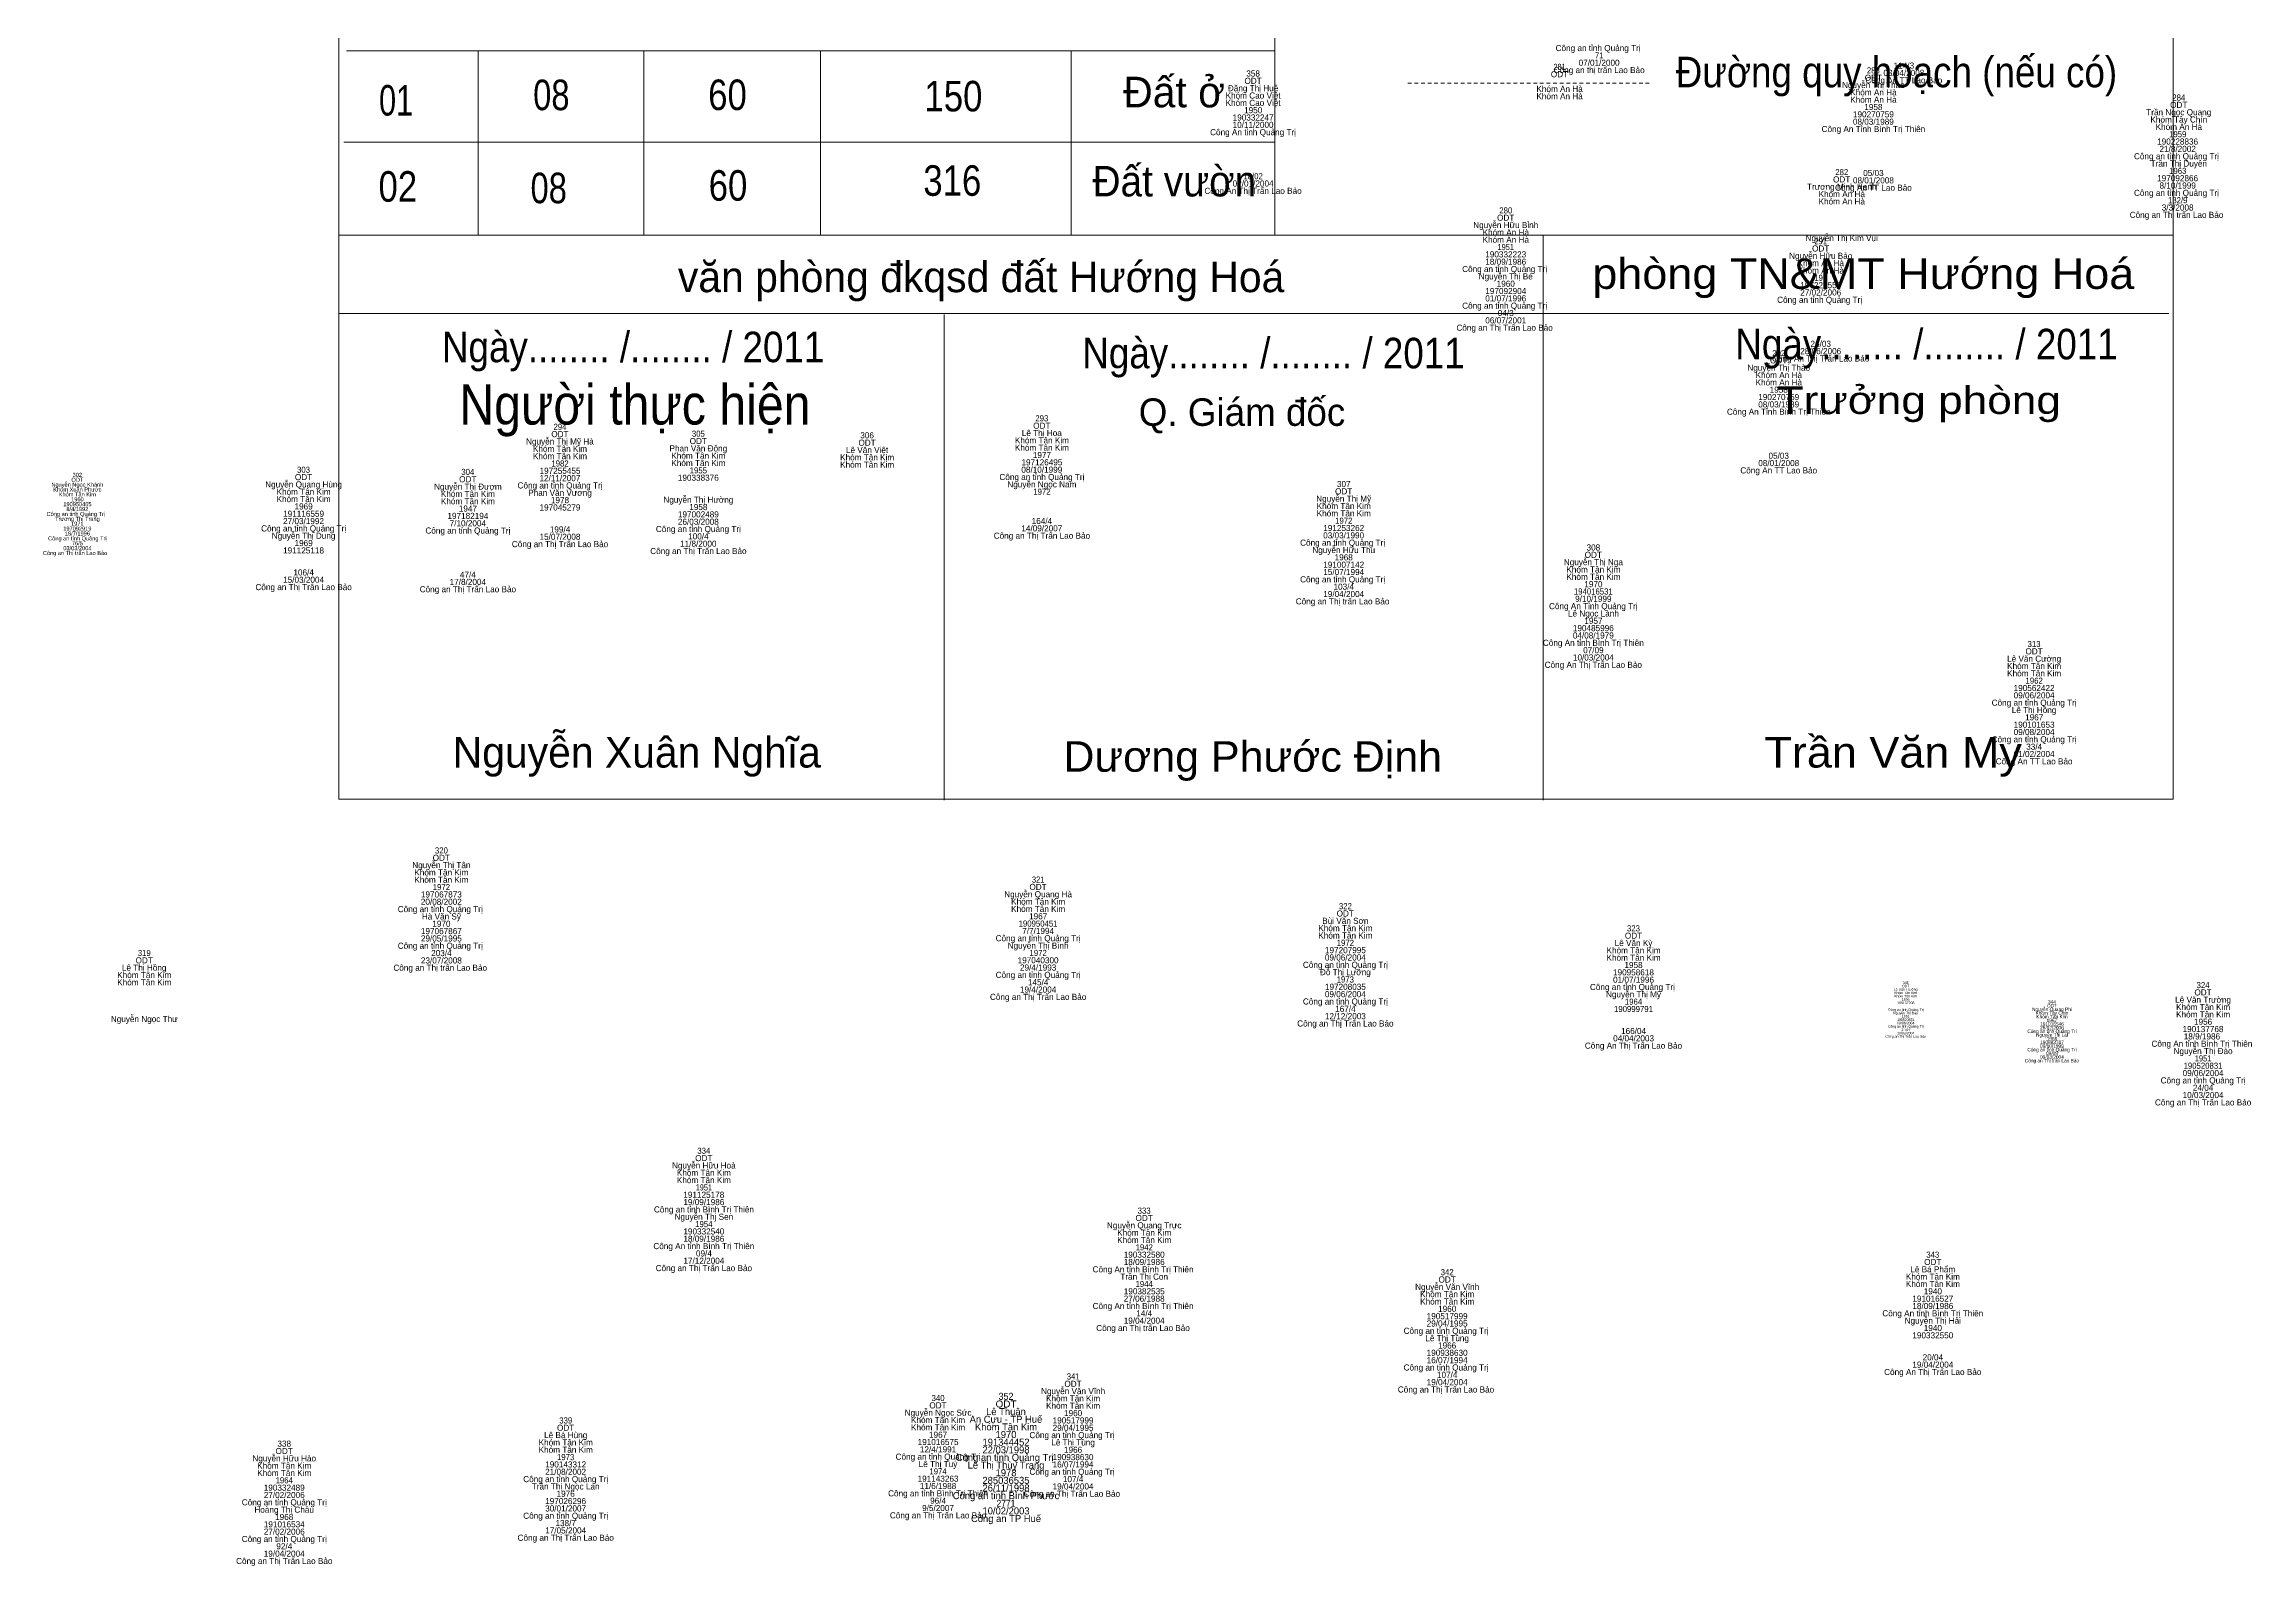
# Model space of a CAD drawing. Header units: metres. Extents: x 536493 to 536999, y 1836994 to 1837506.
# Drawn here: x 536612.6 to 536829.2, y 1836994.2 to 1837143.7 of the extents above; entities that cross this region are included whole.
import ezdxf
from ezdxf.enums import TextEntityAlignment as Align

# ---------------------------------------------------------------- set-up
doc = ezdxf.new("R2010")
doc.units = ezdxf.units.M
doc.header["$LTSCALE"] = 0.24
doc.linetypes.add('SHORT_DASHED', pattern=[2.7, 1.5, -1.2])
doc.layers.add('1', color=7, linetype='Continuous')
doc.layers.add('17', color=7, linetype='Continuous', lineweight=13)

msp = doc.modelspace()

# ---------------------------------------------------------------- linework, layer by layer
at = {"layer": '17'}
for p, q in [((536733.33, 1837202.14), (536733.33, 1837124.91)), ((536642.22, 1837143.01), (536733.33, 1837143.01)), ((536655.13, 1837143.01), (536655.13, 1837124.91)), ((536671.41, 1837143.01), (536671.41, 1837124.91)), ((536688.73, 1837143.01), (536688.73, 1837124.91)), ((536713.33, 1837143.01), (536713.33, 1837124.91)), ((536641.97, 1837134.04), (536733.33, 1837134.04)), ((536641.46, 1837124.91), (536821.46, 1837124.91)), ((536759.66, 1837124.91), (536759.66, 1837069.43)), ((536641.46, 1837117.23), (536821.06, 1837117.23)), ((536700.86, 1837117.11), (536700.86, 1837069.43))]:
    msp.add_line(p, q, dxfattribs=at)
at = {"layer": '17', "linetype": 'SHORT_DASHED'}
msp.add_line((536746.38, 1837139.83), (536770.18, 1837139.83), dxfattribs=at)
at = {"layer": '17'}
msp.add_lwpolyline([(536641.46, 1837353.03), (536821.46, 1837353.03), (536821.46, 1837069.51), (536641.46, 1837069.51)], close=True, dxfattribs=at)

# ---------------------------------------------------------------- texts
at = {"layer": '1'}
for s, height, p in [('Công an tỉnh Quảng Trị ', 0.6, (536765.155, 1837142.98)), ('07/01/2000', 0.6, (536765.145, 1837141.54)), ('ODT', 0.6, (536731.185, 1837139.76)), ('358', 0.6, (536731.19, 1837140.48)), ('ODT', 0.6, (536761.255, 1837140.41)), ('Công an thị trấn Lao Bảo', 0.6, (536765.15, 1837140.82)), ('Nguyễn Thị Thảo', 0.6, (536792.06, 1837139.35)), ('ODT', 0.6, (536792.055, 1837140.07)), ('Công An TT Lao Bảo', 0.6, (536795.05, 1837139.82)), ('03/04/2008', 0.6, (536795.05, 1837140.54)), ('114/3', 0.6, (536795.05, 1837141.26)), ('Khóm Cao Việt', 0.6, (536731.19, 1837138.32)), ('Khóm Cao Việt', 0.6, (536731.19, 1837137.6)), ('Đặng Thị Huê', 0.6, (536731.185, 1837139.04)), ('Khóm An Hà', 0.6, (536761.265, 1837138.97)), ('Khóm An Hà', 0.6, (536761.265, 1837138.25)), ('Khóm An Hà', 0.6, (536792.065, 1837138.63)), ('Khóm An Hà', 0.6, (536792.065, 1837137.91)), ('ODT', 0.6, (536822.025, 1837137.4)), ('10/11/2000', 0.6, (536731.185, 1837135.44)), ('190332247', 0.6, (536731.19, 1837136.16)), ('1950', 0.6, (536731.195, 1837136.88)), ('Công An Tỉnh Bình Trị Thiên', 0.6, (536792.06, 1837135.03)), ('08/03/1989', 0.6, (536792.055, 1837135.75)), ('190270759', 0.6, (536792.06, 1837136.47)), ('1958', 0.6, (536792.06, 1837137.19)), ('Trần Ngọc Quang', 0.6, (536822.025, 1837136.68)), ('Khóm Tây Chín', 0.6, (536822.03, 1837135.96)), ('Khóm An Hà', 0.6, (536822.035, 1837135.24)), ('Công An tỉnh Quảng Trị', 0.6, (536731.185, 1837134.72)), ('190228836 ', 0.6, (536822.025, 1837133.8)), ('21/8/2002 ', 0.6, (536822.03, 1837133.08)), ('05/03', 0.6, (536792.06, 1837130.71)), ('Công an tỉnh Quảng Trị  ', 0.6, (536822.025, 1837132.36)), ('Trần Thị Duyên', 0.6, (536822.03, 1837131.64)), ('Công An Thị Trấn Lao Bảo', 0.6, (536731.185, 1837128.96)), ('02/01/2004', 0.6, (536731.19, 1837129.68)), ('Trương Minh Hạnh', 0.6, (536788.95, 1837129.36)), ('Khóm An Hà', 0.6, (536788.955, 1837128.64)), ('ODT', 0.6, (536788.945, 1837130.08)), ('Công An TT Lao Bảo', 0.6, (536792.06, 1837129.27)), ('08/01/2008', 0.6, (536792.06, 1837129.99)), ('Công an tỉnh Quảng Trị  ', 0.6, (536822.025, 1837128.76)), ('197092866 ', 0.6, (536822.025, 1837130.2)), ('8/10/1999 ', 0.6, (536822.03, 1837129.48)), ('Khóm An Hà', 0.6, (536788.955, 1837127.92)), ('Công an Thị trấn Lao Bảo  ', 0.6, (536822.03, 1837126.6)), ('3/3/2008 ', 0.6, (536822.025, 1837127.32)), ('Nguyễn Hữu Bỉnh', 0.6, (536755.98, 1837125.6)), ('Khóm An Hà', 0.6, (536755.985, 1837124.88)), ('Khóm An Hà', 0.6, (536755.985, 1837124.16)), ('ODT', 0.6, (536755.975, 1837126.32)), ('Nguyễn Thị Kim Vui', 0.6, (536788.95, 1837124.32)), ('190332223', 0.6, (536755.98, 1837122.72)), ('Nguyễn Hữu Bảo', 0.6, (536786.89, 1837122.58)), ('ODT', 0.6, (536786.885, 1837123.3)), ('Công an tỉnh Quảng Trị ', 0.6, (536755.985, 1837121.28)), ('Nguyễn Thị Bé', 0.6, (536755.98, 1837120.56)), ('18/09/1986', 0.6, (536755.98, 1837122)), ('Khóm An Hà', 0.6, (536786.895, 1837121.86)), ('Khóm An Hà', 0.6, (536786.895, 1837121.14)), ('Công an tỉnh Quảng Trị ', 0.6, (536755.985, 1837117.68)), ('01/07/1996', 0.6, (536755.98, 1837118.4)), ('197092904', 0.6, (536755.985, 1837119.12)), ('1960', 0.6, (536755.985, 1837119.84)), ('Công an tỉnh Quảng Trị ', 0.6, (536786.895, 1837118.26)), ('27/02/2006', 0.6, (536786.89, 1837118.98)), ('197224555', 0.6, (536786.895, 1837119.7)), ('Công an Thị Trấn Lao Bảo ', 0.6, (536755.98, 1837115.52)), ('06/07/2001', 0.6, (536755.98, 1837116.24)), ('04/3', 0.6, (536755.98, 1837116.96)), ('26/03', 0.6, (536786.89, 1837113.94)), ('Nguyễn Thị Thảo', 0.6, (536782.77, 1837111.59)), ('ODT', 0.6, (536782.765, 1837112.31)), ('Công An Thị Trấn Lao Bảo', 0.6, (536786.885, 1837112.5)), ('28/06/2006', 0.6, (536786.89, 1837113.22)), ('Khóm An Hà', 0.6, (536782.775, 1837110.87)), ('Khóm An Hà', 0.6, (536782.775, 1837110.15)), ('1958', 0.6, (536782.77, 1837109.43)), ('Công An Tỉnh Bình Trị Thiên', 0.6, (536782.77, 1837107.27)), ('08/03/1989', 0.6, (536782.765, 1837107.99)), ('190270759', 0.6, (536782.77, 1837108.71)), ('ODT', 0.6, (536663.165, 1837105.07)), ('306', 0.6, (536693.31, 1837104.95)), ('Lê Thị Hoa', 0.6, (536710.455, 1837105.18)), ('ODT', 0.6, (536710.455, 1837105.9)), ('Nguyễn Thị Mỹ Hà', 0.6, (536663.165, 1837104.35)), ('Khóm Tân Kim', 0.6, (536663.175, 1837103.63)), ('Khóm Tân Kim', 0.6, (536663.175, 1837102.91)), ('Phan Văn Đông', 0.6, (536676.75, 1837103.67)), ('Khóm Tân Kim', 0.6, (536676.755, 1837102.95)), ('ODT', 0.6, (536676.745, 1837104.39)), ('Khóm Tân Kim', 0.6, (536693.315, 1837102.79)), ('Lê Văn Việt', 0.6, (536693.305, 1837103.51)), ('ODT', 0.6, (536693.305, 1837104.23)), ('Khóm Tân Kim', 0.6, (536710.465, 1837104.46)), ('Khóm Tân Kim', 0.6, (536710.465, 1837103.74)), ('1977', 0.6, (536710.465, 1837103.02)), ('05/03', 0.6, (536782.77, 1837102.95)), ('ODT', 0.6, (536638.005, 1837100.85)), ('ODT', 0.6, (536654.125, 1837100.64)), ('12/11/2007', 0.6, (536663.165, 1837100.75)), ('197255455', 0.6, (536663.175, 1837101.47)), ('Khóm Tân Kim', 0.6, (536676.755, 1837102.23)), ('190338376', 0.6, (536676.745, 1837100.79)), ('Khóm Tân Kim', 0.6, (536693.315, 1837102.07)), ('Công an tỉnh Quảng Trị', 0.6, (536710.465, 1837100.86)), ('08/10/1999', 0.6, (536710.455, 1837101.58)), ('197126495', 0.6, (536710.465, 1837102.3)), ('Công An TT Lao Bảo', 0.6, (536782.77, 1837101.51)), ('08/01/2008', 0.6, (536782.77, 1837102.23)), ('Nguyễn Ngọc Khánh', 0.4, (536615.81, 1837100.21)), ('Khóm Xuân Phước', 0.4, (536615.81, 1837099.73)), ('Khóm Tân Kim', 0.4, (536615.81, 1837099.25)), ('1960', 0.4, (536615.81, 1837098.77)), ('Nguyễn Quang Hùng', 0.6, (536638.01, 1837100.13)), ('Khóm Tân Kim', 0.6, (536638.015, 1837099.41)), ('Khóm Tân Kim', 0.6, (536638.015, 1837098.69)), ('Nguyễn Thị Đượm', 0.6, (536654.135, 1837099.92)), ('Khóm Tân Kim', 0.6, (536654.135, 1837099.2)), ('Khóm Tân Kim', 0.6, (536654.135, 1837098.48)), ('Công an tỉnh Quảng Trị', 0.6, (536663.175, 1837100.03)), ('Phan Văn Vương', 0.6, (536663.175, 1837099.31)), ('1978', 0.6, (536663.17, 1837098.59)), ('Nguyễn Thị Hường', 0.6, (536676.75, 1837098.63)), ('Nguyễn Ngọc Nam', 0.6, (536710.46, 1837100.14)), ('Nguyễn Thị Mỹ', 0.6, (536740.08, 1837098.73)), ('ODT', 0.6, (536740.075, 1837099.45)), ('307', 0.6, (536740.085, 1837100.17)), ('Công an tỉnh Quảng Trị  ', 0.4, (536615.815, 1837097.33)), ('Trương Thị Trang', 0.4, (536615.815, 1837096.85)), ('190950465', 0.4, (536615.815, 1837098.29)), ('8/4/1992', 0.4, (536615.81, 1837097.81)), ('27/03/1992', 0.6, (536638.005, 1837096.53)), ('191116559', 0.6, (536638.01, 1837097.25)), ('1969', 0.6, (536638.015, 1837097.97)), ('197182194', 0.6, (536654.135, 1837097.04)), ('7/10/2004', 0.6, (536654.13, 1837096.32)), ('1947', 0.6, (536654.135, 1837097.76)), ('197045279', 0.6, (536663.17, 1837097.87)), ('26/03/2008', 0.6, (536676.75, 1837096.47)), ('197002489', 0.6, (536676.75, 1837097.19)), ('1958', 0.6, (536676.75, 1837097.91)), ('164/4', 0.6, (536710.465, 1837096.54)), ('Khóm Tân Kim', 0.6, (536740.085, 1837098.01)), ('Khóm Tân Kim', 0.6, (536740.085, 1837097.29)), ('Công an tỉnh Quảng Trị', 0.4, (536615.81, 1837094.93)), ('197092919', 0.4, (536615.81, 1837095.89)), ('18/7/1996', 0.4, (536615.815, 1837095.41)), ('76/5', 0.4, (536615.815, 1837094.45)), ('Công an tỉnh Quảng Trị', 0.6, (536638.015, 1837095.81)), ('Nguyễn Thị Dung', 0.6, (536638.01, 1837095.09)), ('1969', 0.6, (536638.015, 1837094.37)), ('Công an tỉnh Quảng Trị', 0.6, (536654.135, 1837095.6)), ('Công an Thị Trấn Lao Bảo', 0.6, (536663.175, 1837094.27)), ('15/07/2008', 0.6, (536663.17, 1837094.99)), ('199/4', 0.6, (536663.175, 1837095.71)), ('Công an tỉnh Quảng Trị', 0.6, (536676.755, 1837095.75)), ('11/8/2000', 0.6, (536676.745, 1837094.31)), ('100/4', 0.6, (536676.755, 1837095.03)), ('Công an Thị Trấn Lao Bảo', 0.6, (536710.465, 1837095.1)), ('14/09/2007', 0.6, (536710.455, 1837095.82)), ('Công an tỉnh Quảng Trị ', 0.6, (536740.085, 1837094.41)), ('03/03/1990', 0.6, (536740.075, 1837095.13)), ('191253262', 0.6, (536740.08, 1837095.85)), ('308', 0.6, (536764.58, 1837093.94)), ('Công an Thị trấn Lao Bảo   ', 0.4, (536615.81, 1837093.49)), ('03/03/2004', 0.4, (536615.815, 1837093.97)), ('191125118', 0.6, (536638.005, 1837093.65)), ('Công an Thị Trấn Lao Bảo', 0.6, (536676.755, 1837093.59)), ('Nguyễn Hữu Thu', 0.6, (536740.08, 1837093.69)), ('191007142', 0.6, (536740.08, 1837092.25)), ('1968', 0.6, (536740.08, 1837092.97)), ('Nguyễn Thị Nga', 0.6, (536764.58, 1837092.5)), ('Khóm Tân Kim', 0.6, (536764.585, 1837091.78)), ('ODT', 0.6, (536764.575, 1837093.22)), ('Công an Thị Trân Lao Bảo', 0.6, (536638.015, 1837090.05)), ('15/03/2004', 0.6, (536638.01, 1837090.77)), ('106/4', 0.6, (536638.015, 1837091.49)), ('Công an Thị Trấn Lao Bảo', 0.6, (536654.135, 1837089.84)), ('17/8/2004', 0.6, (536654.13, 1837090.56)), ('47/4', 0.6, (536654.135, 1837091.28)), ('Công an tỉnh Quảng Trị ', 0.6, (536740.085, 1837090.81)), ('15/07/1994', 0.6, (536740.08, 1837091.53)), ('103/4', 0.6, (536740.085, 1837090.09)), ('Khóm Tân Kim', 0.6, (536764.585, 1837091.06)), ('1970', 0.6, (536764.585, 1837090.34)), ('Công an Thị trấn Lao Bảo ', 0.6, (536740.08, 1837088.65)), ('19/04/2004', 0.6, (536740.08, 1837089.37)), ('Công An Tỉnh Quảng Trị', 0.6, (536764.575, 1837088.18)), ('Lê Ngọc Lành', 0.6, (536764.585, 1837087.46)), ('9/10/1999', 0.6, (536764.575, 1837088.9)), ('04/08/1979', 0.6, (536764.575, 1837085.3)), ('190485996', 0.6, (536764.575, 1837086.02)), ('1957', 0.6, (536764.585, 1837086.74)), ('Công An tỉnh Bình Trị Thiên', 0.6, (536764.575, 1837084.58)), ('10/03/2004', 0.6, (536764.58, 1837083.14)), ('07/09', 0.6, (536764.58, 1837083.86)), ('Lê Văn Cường', 0.6, (536807.83, 1837083.02)), ('ODT', 0.6, (536807.825, 1837083.74)), ('Công An Thị Trấn Lao Bảo', 0.6, (536764.575, 1837082.42)), ('Khóm Tân Kim', 0.6, (536807.835, 1837082.3)), ('Khóm Tân Kim', 0.6, (536807.835, 1837081.58)), ('Công an tỉnh Quảng Trị', 0.6, (536807.835, 1837078.7)), ('09/06/2004', 0.6, (536807.83, 1837079.42)), ('190562422', 0.6, (536807.83, 1837080.14)), ('Lê Thị Hồng', 0.6, (536807.825, 1837077.98)), ('190101653', 0.6, (536807.83, 1837076.54)), ('1967', 0.6, (536807.835, 1837077.26)), ('Công an tỉnh Quảng Trị', 0.6, (536807.835, 1837075.1)), ('09/08/2004', 0.6, (536807.83, 1837075.82)), ('33/4', 0.6, (536807.835, 1837074.38)), ('Công An TT Lao Bảo', 0.6, (536807.83, 1837072.94)), ('01/02/2004', 0.6, (536807.83, 1837073.66)), ('Nguyễn Thị Tân', 0.6, (536651.53, 1837062.75)), ('Khóm Tân Kim', 0.6, (536651.535, 1837062.03)), ('ODT', 0.6, (536651.525, 1837063.47)), ('Khóm Tân Kim', 0.6, (536651.535, 1837061.31)), ('197067873', 0.6, (536651.53, 1837059.87)), ('Nguyễn Quang Hà', 0.6, (536710.09, 1837059.89)), ('Khóm Tân Kim', 0.6, (536710.095, 1837059.17)), ('ODT', 0.6, (536710.085, 1837060.61)), ('Công an tỉnh Quảng Trị ', 0.6, (536651.535, 1837058.43)), ('20/08/2002', 0.6, (536651.525, 1837059.15)), ('Hà Văn Sỹ', 0.6, (536651.535, 1837057.71)), ('Khóm Tân Kim', 0.6, (536710.095, 1837058.45)), ('1967', 0.6, (536710.095, 1837057.73)), ('Bùi Văn Sơn', 0.6, (536740.24, 1837057.28)), ('ODT', 0.6, (536740.235, 1837058)), ('Công an tỉnh Quảng Trị ', 0.6, (536651.535, 1837054.83)), ('29/05/1995', 0.6, (536651.53, 1837055.55)), ('197067867', 0.6, (536651.53, 1837056.27)), ('1970', 0.6, (536651.535, 1837056.99)), ('Công an tỉnh Quảng Trị', 0.6, (536710.095, 1837055.57)), ('Nguyễn Thị Bình', 0.6, (536710.09, 1837054.85)), ('7/7/1994', 0.6, (536710.095, 1837056.29)), ('Khóm Tân Kim', 0.6, (536740.245, 1837056.56)), ('Khóm Tân Kim', 0.6, (536740.245, 1837055.84)), ('Lê Văn Kỳ', 0.6, (536768.52, 1837055.1)), ('ODT', 0.6, (536768.515, 1837055.82)), ('Lê Thị Hồng', 0.6, (536622.365, 1837052.68)), ('ODT', 0.6, (536622.365, 1837053.4)), ('Công an Thị trấn Lao Bảo ', 0.6, (536651.53, 1837052.67)), ('23/07/2008', 0.6, (536651.53, 1837053.39)), ('203/4', 0.6, (536651.535, 1837054.11)), ('197040300', 0.6, (536710.09, 1837053.41)), ('29/4/1993', 0.6, (536710.095, 1837052.69)), ('Công an tỉnh Quảng Trị', 0.6, (536740.245, 1837052.96)), ('09/06/2004', 0.6, (536740.24, 1837053.68)), ('197207995', 0.6, (536740.245, 1837054.4)), ('Khóm Tân Kim', 0.6, (536768.525, 1837054.38)), ('Khóm Tân Kim', 0.6, (536768.525, 1837053.66)), ('1958', 0.6, (536768.52, 1837052.94)), ('Khóm Tân Kim', 0.6, (536622.375, 1837051.96)), ('Khóm Tân Kim', 0.6, (536622.375, 1837051.24)), ('Công an tỉnh Quảng Trị', 0.6, (536710.095, 1837051.97)), ('19/4/2004', 0.6, (536710.09, 1837050.53)), ('145/4', 0.6, (536710.095, 1837051.25)), ('Đỗ Thị Lưỡng', 0.6, (536740.24, 1837052.24)), ('197208035', 0.6, (536740.245, 1837050.8)), ('Công an tỉnh Quảng Trị ', 0.6, (536768.525, 1837050.78)), ('01/07/1996', 0.6, (536768.52, 1837051.5)), ('190958618', 0.6, (536768.515, 1837052.22)), ('ODT', 0.245, (536795.225, 1837051.05)), ('Công an Thị Trấn Lao Bảo', 0.6, (536710.095, 1837049.81)), ('Công an tỉnh Quảng Trị', 0.6, (536740.245, 1837049.36)), ('09/06/2004', 0.6, (536740.24, 1837050.08)), ('167/4', 0.6, (536740.245, 1837048.64)), ('Nguyễn Thị Mỹ', 0.6, (536768.52, 1837050.06)), ('Công an tỉnh Quảng Trị', 0.245, (536795.235, 1837048.74)), ('Lê Văn Trường', 0.245, (536795.235, 1837050.72)), ('Khóm Tân Kim', 0.245, (536795.225, 1837050.39)), ('Khóm Tân Kim', 0.245, (536795.225, 1837050.06)), ('190137708', 0.245, (536795.235, 1837049.4)), ('1956', 0.245, (536795.225, 1837049.73)), ('Nguyễn Quang Phi', 0.3361, (536809.58, 1837048.72)), ('ODT', 0.3361, (536809.58, 1837049.08)), ('Lê Văn Trường', 0.6, (536824.41, 1837049.53)), ('Khóm Tân Kim', 0.6, (536824.415, 1837048.81)), ('ODT', 0.6, (536824.405, 1837050.25)), ('Nguyễn Ngọc Thư', 0.6, (536622.375, 1837047.64)), ('Công an Thị Trấn Lao Bảo', 0.6, (536740.245, 1837047.2)), ('12/12/2003', 0.6, (536740.245, 1837047.92)), ('166/04', 0.6, (536768.525, 1837046.46)), ('Công an tỉnh Quảng Trị', 0.245, (536795.235, 1837047.09)), ('Nguyễn Thị Đào', 0.245, (536795.225, 1837048.41)), ('09/06/2004', 0.245, (536795.23, 1837047.42)), ('24/04', 0.245, (536795.23, 1837046.76)), ('Công an tỉnh Quảng Trị', 0.3361, (536809.585, 1837046.56)), ('Khóm Tây Chín', 0.3361, (536809.575, 1837048.36)), ('Khóm Tân Kim', 0.3361, (536809.585, 1837048)), ('26/02/2006', 0.3361, (536809.58, 1837046.92)), ('191016546', 0.3361, (536809.585, 1837047.28)), ('1967', 0.3361, (536809.575, 1837047.64)), ('Khóm Tân Kim', 0.6, (536824.415, 1837048.09)), ('190137768', 0.6, (536824.405, 1837046.65)), ('1956', 0.6, (536824.41, 1837047.37)), ('Công An Thị Trấn Lao Bảo', 0.6, (536768.515, 1837045.02)), ('04/04/2003', 0.6, (536768.525, 1837045.74)), ('Công an Thị Trấn Lao Bảo', 0.245, (536795.23, 1837046.1)), ('10/03/2004', 0.245, (536795.23, 1837046.43)), ('Công an tỉnh Quảng Trị', 0.3361, (536809.585, 1837044.76)), ('Nguyễn Thị Lài', 0.3361, (536809.585, 1837046.2)), ('09/10/1999', 0.3361, (536809.575, 1837045.12)), ('190883787', 0.3361, (536809.58, 1837045.48)), ('09/09', 0.3361, (536809.58, 1837044.4)), ('1966', 0.3361, (536809.58, 1837045.84)), ('Công An tỉnh Bình Trị Thiên ', 0.6, (536824.41, 1837045.21)), ('Nguyễn Thị Đào', 0.6, (536824.41, 1837044.49)), ('18/9/1986 ', 0.6, (536824.41, 1837045.93)), ('Công an Thị trấn Lao Bảo', 0.3361, (536809.58, 1837043.68)), ('09/03/2004', 0.3361, (536809.58, 1837044.04)), ('09/06/2004', 0.6, (536824.41, 1837042.33)), ('Công an tỉnh Quảng Trị', 0.6, (536824.415, 1837041.61)), ('10/03/2004', 0.6, (536824.41, 1837040.17)), ('24/04', 0.6, (536824.415, 1837040.89)), ('Công an Thị Trấn Lao Bảo', 0.6, (536824.415, 1837039.45)), ('Nguyễn Hữu Hoà', 0.6, (536677.29, 1837033.26)), ('ODT', 0.6, (536677.285, 1837033.98)), ('Khóm Tân Kim', 0.6, (536677.295, 1837032.54)), ('Khóm Tân Kim', 0.6, (536677.295, 1837031.82)), ('Công an tỉnh Bình Trị Thiên', 0.6, (536677.295, 1837028.94)), ('191125178', 0.6, (536677.285, 1837030.38)), ('19/09/1986', 0.6, (536677.29, 1837029.66)), ('Nguyễn Thj Sen', 0.6, (536677.29, 1837028.22)), ('190332540', 0.6, (536677.29, 1837026.78)), ('Nguyễn Quang Trực', 0.6, (536720.5, 1837027.38)), ('ODT', 0.6, (536720.495, 1837028.1)), ('Công An tỉnh Bình Trị Thiên', 0.6, (536677.285, 1837025.34)), ('18/09/1986', 0.6, (536677.29, 1837026.06)), ('09/4', 0.6, (536677.295, 1837024.62)), ('Khóm Tân Kim', 0.6, (536720.505, 1837026.66)), ('Khóm Tân Kim', 0.6, (536720.505, 1837025.94)), ('Công an Thị Trấn Lao Bảo', 0.6, (536677.295, 1837023.18)), ('17/12/2004', 0.6, (536677.29, 1837023.9)), ('Công An tỉnh Bình Trị Thiên ', 0.6, (536720.5, 1837023.06)), ('Trần Thị Con', 0.6, (536720.5, 1837022.34)), ('190332580', 0.6, (536720.5, 1837024.5)), ('18/09/1986', 0.6, (536720.5, 1837023.78)), ('Khóm Tân Kim', 0.6, (536797.895, 1837022.34)), ('Lê Bá Phẩm', 0.6, (536797.885, 1837023.06)), ('ODT', 0.6, (536797.885, 1837023.78)), ('27/06/1988', 0.6, (536720.5, 1837020.18)), ('190382535', 0.6, (536720.505, 1837020.9)), ('Nguyễn Văn Vĩnh', 0.6, (536750.235, 1837021.34)), ('Khóm Tân Kim', 0.6, (536750.235, 1837020.62)), ('ODT', 0.6, (536750.225, 1837022.06)), ('Khóm Tân Kim', 0.6, (536797.895, 1837021.62)), ('1940', 0.6, (536797.895, 1837020.9)), ('Công An tỉnh Bình Trị Thiên ', 0.6, (536720.5, 1837019.46)), ('19/04/2004', 0.6, (536720.5, 1837018.02)), ('14/4', 0.6, (536720.505, 1837018.74)), ('Khóm Tân Kim', 0.6, (536750.235, 1837019.9)), ('190517999', 0.6, (536750.23, 1837018.46)), ('1960', 0.6, (536750.235, 1837019.18)), ('Công An tỉnh Bình Trị Thiên', 0.6, (536797.885, 1837018.74)), ('Nguyễn Thị Hải', 0.6, (536797.89, 1837018.02)), ('191016527', 0.6, (536797.89, 1837020.18)), ('18/09/1986', 0.6, (536797.89, 1837019.46)), ('Công an Thị trấn Lao Bảo ', 0.6, (536720.5, 1837017.3)), ('Công an tỉnh Quảng Trị ', 0.6, (536750.235, 1837017.02)), ('Lê Thị Tùng', 0.6, (536750.23, 1837016.3)), ('29/04/1995', 0.6, (536750.23, 1837017.74)), ('190332550', 0.6, (536797.89, 1837016.58)), ('1940', 0.6, (536797.895, 1837017.3)), ('190938630', 0.6, (536750.23, 1837014.86)), ('16/07/1994', 0.6, (536750.23, 1837014.14)), ('1966', 0.6, (536750.23, 1837015.58)), ('19/04/2004', 0.6, (536797.89, 1837013.7)), ('20/04', 0.6, (536797.895, 1837014.42)), ('ODT', 0.6, (536713.515, 1837011.82)), ('Công an tỉnh Quảng Trị ', 0.6, (536750.235, 1837013.42)), ('19/04/2004', 0.6, (536750.23, 1837011.98)), ('107/4', 0.6, (536750.235, 1837012.7)), ('Công An Thị Trấn Lao Bảo', 0.6, (536797.885, 1837012.98)), ('ODT', 0.6, (536700.265, 1837009.7)), ('Nguyễn Văn Vĩnh', 0.6, (536713.525, 1837011.1)), ('Khóm Tân Kim', 0.6, (536713.525, 1837010.38)), ('Khóm Tân Kim', 0.6, (536713.525, 1837009.66)), ('Công an Thị Trấn Lao Bảo ', 0.6, (536750.23, 1837011.26)), ('ODT', 0.6, (536663.725, 1837007.5)), ('Nguyễn Ngọc Sức', 0.6, (536700.275, 1837008.98)), ('Khóm Tân Kim', 0.6, (536700.275, 1837008.26)), ('Khóm Tân Kim', 0.6, (536700.275, 1837007.54)), ('An Cựu - TP Huế', 0.69, (536706.935, 1837008.29)), ('Khóm Tân Kim', 0.69, (536706.94, 1837007.54)), ('Lê Thuận', 0.69, (536706.935, 1837009.04)), ('29/04/1995', 0.6, (536713.52, 1837007.5)), ('190517999', 0.6, (536713.52, 1837008.22)), ('1960', 0.6, (536713.525, 1837008.94)), ('ODT', 0.6, (536636.105, 1837005.22)), ('338', 0.6, (536636.11, 1837005.94)), ('Khóm Tân Kim', 0.6, (536663.735, 1837006.06)), ('Khóm Tân Kim', 0.6, (536663.735, 1837005.34)), ('Lê Bá Hùng', 0.6, (536663.73, 1837006.78)), ('191016575', 0.6, (536700.275, 1837006.1)), ('12/4/1991', 0.6, (536700.27, 1837005.38)), ('1967', 0.6, (536700.275, 1837006.82)), ('22/03/1998', 0.69, (536706.94, 1837005.29)), ('191344452', 0.69, (536706.94, 1837006.04)), ('1970', 0.69, (536706.94, 1837006.79)), ('Công an tỉnh Quảng Trị ', 0.6, (536713.525, 1837006.78)), ('Lê Thị Tùng', 0.6, (536713.52, 1837006.06)), ('1966', 0.6, (536713.52, 1837005.34)), ('Nguyễn Hữu Hào', 0.6, (536636.11, 1837004.5)), ('Khóm Tân Kim', 0.6, (536636.115, 1837003.78)), ('Khóm Tân Kim', 0.6, (536636.115, 1837003.06)), ('21/08/2002', 0.6, (536663.725, 1837003.18)), ('190143312', 0.6, (536663.73, 1837003.9)), ('Công an tỉnh Quảng Trị', 0.6, (536700.275, 1837004.66)), ('Lê Thị Tuý', 0.6, (536700.265, 1837003.94)), ('Công an tỉnh Quảng Trị ', 0.69, (536706.94, 1837004.54)), ('Lê Thị Thùy Trang', 0.69, (536706.94, 1837003.79)), ('1978', 0.69, (536706.945, 1837003.04)), ('Công an tỉnh Quảng Trị ', 0.6, (536713.525, 1837003.18)), ('190938630', 0.6, (536713.52, 1837004.62)), ('16/07/1994', 0.6, (536713.52, 1837003.9)), ('27/02/2006', 0.6, (536636.11, 1837000.9)), ('190332489', 0.6, (536636.11, 1837001.62)), ('Công an tỉnh Quảng Trị', 0.6, (536663.735, 1837002.46)), ('Trần Thị Ngọc Lan', 0.6, (536663.73, 1837001.74)), ('1976', 0.6, (536663.73, 1837001.02)), ('Công an tỉnh Bình Trị Thiên', 0.6, (536700.275, 1837001.06)), ('191143263', 0.6, (536700.27, 1837002.5)), ('11/6/1988', 0.6, (536700.27, 1837001.78)), ('Công an tỉnh Bình Phước', 0.69, (536706.94, 1837000.79)), ('285036535', 0.69, (536706.935, 1837002.29)), ('26/11/1998', 0.69, (536706.94, 1837001.54)), ('Công an Thị Trấn Lao Bảo ', 0.6, (536713.52, 1837001.02)), ('19/04/2004', 0.6, (536713.52, 1837001.74)), ('107/4', 0.6, (536713.525, 1837002.46)), ('Công an tỉnh Quảng Trị', 0.6, (536636.115, 1837000.18)), ('Hoàng Thị Châu', 0.6, (536636.105, 1836999.46)), ('1968', 0.6, (536636.11, 1836998.74)), ('Công an tỉnh Quảng Trị', 0.6, (536663.735, 1836998.86)), ('30/01/2007', 0.6, (536663.725, 1836999.58)), ('197026296', 0.6, (536663.725, 1837000.3)), ('Công an Thị Trấn Lao Bảo', 0.6, (536700.275, 1836998.9)), ('9/5/2007', 0.6, (536700.27, 1836999.62)), ('96/4', 0.6, (536700.275, 1837000.34)), ('Công an TP Huế', 0.69, (536706.94, 1836998.54)), ('10/02/2003', 0.69, (536706.94, 1836999.29)), ('Công an tỉnh Quảng Trị', 0.6, (536636.115, 1836996.58)), ('27/02/2006', 0.6, (536636.11, 1836997.3)), ('191016534', 0.6, (536636.115, 1836998.02)), ('Công an Thị Trấn Lao Bảo', 0.6, (536663.735, 1836996.7)), ('17/05/2004', 0.6, (536663.73, 1836997.42)), ('138/7', 0.6, (536663.73, 1836998.14)), ('Công an Thị Trấn Lao Bảo', 0.6, (536636.115, 1836994.42)), ('19/04/2004', 0.6, (536636.11, 1836995.14)), ('92/4', 0.6, (536636.115, 1836995.86))]:
    msp.add_text(s, height=height, dxfattribs=at).set_placement(p, align=Align.CENTER)
for s, height, width, p in [('71', 0.6, 0.85, (536765.15, 1837142.26)), ('281', 0.6, 0.9, (536761.26, 1837141.13)), ('283', 0.6, 0.95, (536792.055, 1837140.79)), ('284', 0.6, 0.95, (536822.03, 1837138.12)), ('1959 ', 0.6, 0.95, (536822.03, 1837134.52)), ('282', 0.6, 0.95, (536788.955, 1837130.8)), ('1963 ', 0.6, 0.95, (536822.03, 1837130.92)), ('18/02', 0.6, 0.95, (536731.19, 1837130.4)), ('280', 0.6, 0.95, (536755.985, 1837127.04)), ('182/9 ', 0.6, 0.95, (536822.025, 1837128.04)), ('1951', 0.6, 0.9, (536755.98, 1837123.44)), ('291', 0.6, 0.9, (536786.89, 1837124.02)), ('190', 0.6, 0.95, (536786.895, 1837120.42)), ('292', 0.6, 0.95, (536782.775, 1837113.03)), ('294', 0.6, 0.95, (536663.17, 1837105.79)), ('305', 0.6, 0.95, (536676.75, 1837105.11)), ('293', 0.6, 0.95, (536710.455, 1837106.62)), ('ODT', 0.4, 1.05, (536615.815, 1837100.69)), ('302', 0.4, 0.9, (536615.805, 1837101.17)), ('303', 0.6, 0.95, (536638.005, 1837101.57)), ('304', 0.6, 0.95, (536654.13, 1837101.36)), ('1982', 0.6, 0.95, (536663.175, 1837102.19)), ('1955', 0.6, 0.95, (536676.75, 1837101.51)), ('1972', 0.6, 0.95, (536710.465, 1837099.42)), ('1971', 0.4, 0.9, (536615.805, 1837096.37)), ('1972', 0.6, 0.95, (536740.085, 1837096.57)), ('194016531', 0.6, 0.95, (536764.575, 1837089.62)), ('313', 0.6, 0.95, (536807.825, 1837084.46)), ('1962', 0.6, 0.95, (536807.835, 1837080.86)), ('320', 0.6, 0.95, (536651.535, 1837064.19)), ('1972', 0.6, 0.95, (536651.535, 1837060.59)), ('321', 0.6, 0.9, (536710.09, 1837061.33)), ('322', 0.6, 0.95, (536740.245, 1837058.72)), ('190950451', 0.6, 0.95, (536710.085, 1837057.01)), ('1972', 0.6, 0.95, (536740.245, 1837055.12)), ('323', 0.6, 0.95, (536768.515, 1837056.54)), ('319', 0.6, 0.95, (536622.375, 1837054.12)), ('1972', 0.6, 0.95, (536710.095, 1837054.13)), ('1973', 0.6, 0.95, (536740.235, 1837051.52)), ('345', 0.245, 0.95, (536795.23, 1837051.38)), ('324', 0.6, 0.95, (536824.41, 1837050.97)), ('190999791', 0.6, 0.95, (536768.515, 1837048.62)), ('1964', 0.6, 0.95, (536768.52, 1837049.34)), ('344', 0.3361, 0.95, (536809.575, 1837049.44)), ('190520831', 0.245, 0.95, (536795.23, 1837047.75)), ('1951', 0.245, 0.9, (536795.23, 1837048.08)), ('190520831', 0.6, 0.95, (536824.405, 1837043.05)), ('1951', 0.6, 0.9, (536824.41, 1837043.77)), ('334', 0.6, 0.95, (536677.29, 1837034.7)), ('1951', 0.6, 0.9, (536677.29, 1837031.1)), ('1954', 0.6, 0.95, (536677.29, 1837027.5)), ('333', 0.6, 0.95, (536720.495, 1837028.82)), ('1942', 0.6, 0.95, (536720.505, 1837025.22)), ('342', 0.6, 0.95, (536750.235, 1837022.78)), ('343', 0.6, 0.95, (536797.885, 1837024.5)), ('1944', 0.6, 0.95, (536720.5, 1837021.62)), ('341', 0.6, 0.9, (536713.52, 1837012.54)), ('340', 0.6, 0.95, (536700.275, 1837010.42)), ('ODT', 0.69, 1.05, (536706.94, 1837009.79)), ('352', 0.69, 0.95, (536706.94, 1837010.54)), ('339', 0.6, 0.95, (536663.735, 1837008.22)), ('1973', 0.6, 0.95, (536663.725, 1837004.62)), ('1974', 0.6, 0.95, (536700.27, 1837003.22)), ('1964', 0.6, 0.95, (536636.11, 1837002.34)), ('2771', 0.69, 0.9, (536706.935, 1837000.04))]:
    msp.add_text(s, height=height, dxfattribs=dict(at, width=width)).set_placement(p, align=Align.CENTER)
at = {"layer": '17'}
for s, height, width, p in [('Đường quy hoạch (nếu có)', 3, 0.9, (536794.32, 1837139.43)), ('08', 3, 0.8, (536662.325, 1837137.18)), ('60', 3, 0.85, (536679.61, 1837137.19)), ('150', 3, 0.85, (536701.78, 1837137.06)), ('01', 3, 0.75, (536647.09, 1837136.65)), ('60', 3, 0.85, (536679.66, 1837128.29)), ('316', 3, 0.85, (536701.67, 1837128.77)), ('Đất vườn', 3, 0.95, (536723.46, 1837128.71)), ('02', 3, 0.85, (536647.26, 1837128.19)), ('08', 3, 0.8, (536662.065, 1837128.04)), ('phòng TN&MT Hướng Hoá ', 3, 1.1, (536791.68, 1837119.63)), ('Ngày........ /........ / 2011', 3, 0.9, (536670.35, 1837112.43)), ('Ngày........ /........ / 2011', 3, 0.9, (536733.19, 1837111.83)), ('Ngày........ /........ / 2011', 3, 0.9, (536797.27, 1837112.71)), ('Người thực hiện', 3.937, 0.9, (536670.525, 1837106.31)), ('Trưởng phòng', 2.7, 1.2, (536796.51, 1837107.35)), ('Dương Phước Định', 3, 1.05, (536731.15, 1837072.22)), ('Trần Văn My', 3, 1.1, (536793.995, 1837072.63))]:
    msp.add_text(s, height=height, dxfattribs=dict(at, width=width)).set_placement(p, align=Align.CENTER)
for s, height, p in [('Đất ở', 3, (536723.435, 1837137.46)), ('văn phòng đkqsd đất Hướng Hoá ', 3, (536705.055, 1837119.31)), ('Q. Giám đốc', 2.7, (536730.1, 1837106.18)), ('Nguyễn Xuân Nghĩa', 3, (536670.705, 1837072.63))]:
    msp.add_text(s, height=height, dxfattribs=at).set_placement(p, align=Align.CENTER)

doc.saveas('drawing.dxf')
